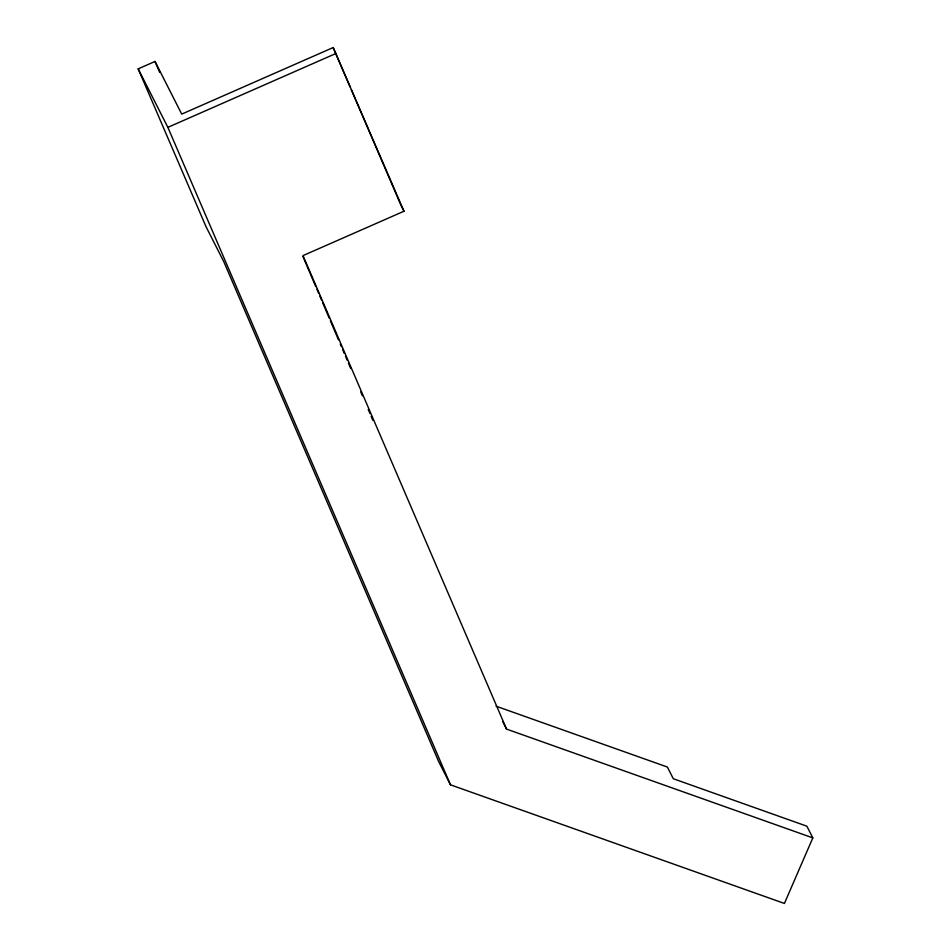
<?xml version="1.0" encoding="UTF-8"?>
<svg xmlns="http://www.w3.org/2000/svg" width="951" height="951" viewBox="0 0 951 951"><rect width="100%" height="100%" fill="white"/><g stroke="black" fill="none" stroke-linecap="round" stroke-linejoin="round"><path stroke-width="1.43" d="M812.82 837.89L784.409 903.45L450.489 784.825L438.613 761.43L223.83 261.787L206.034 226.695L138.18 68.864L155.013 61.458L181.724 114.108L333.171 47.55L403.985 211.229L303.012 255.605L506.55 729.096L812.82 837.89L806.876 826.193L673.308 778.738L667.376 767.041L496.077 706.189M138.18 68.864L167.863 127.351L336.131 53.399M401.013 205.38L403.985 211.229M502.592 721.298L506.55 729.096M333.171 47.55L350.123 87.005M351.299 89.727L400.43 204.025M155.013 61.458L159.697 72.347M167.863 127.351L450.489 784.825M302.965 256.58L315.78 286.608M316.945 289.342L318.692 293.431M319.857 296.165L321.604 300.254M322.769 302.989L329.189 318.003M330.354 320.737L338.508 339.852M340.256 343.941L341.421 346.675M342.586 349.409L344.333 353.499M345.498 356.233L347.246 360.322M348.411 363.056L350.741 368.512M360.655 391.717L362.402 395.818M368.227 409.465L369.975 413.566M371.14 416.288L372.887 420.39"/></g></svg>
